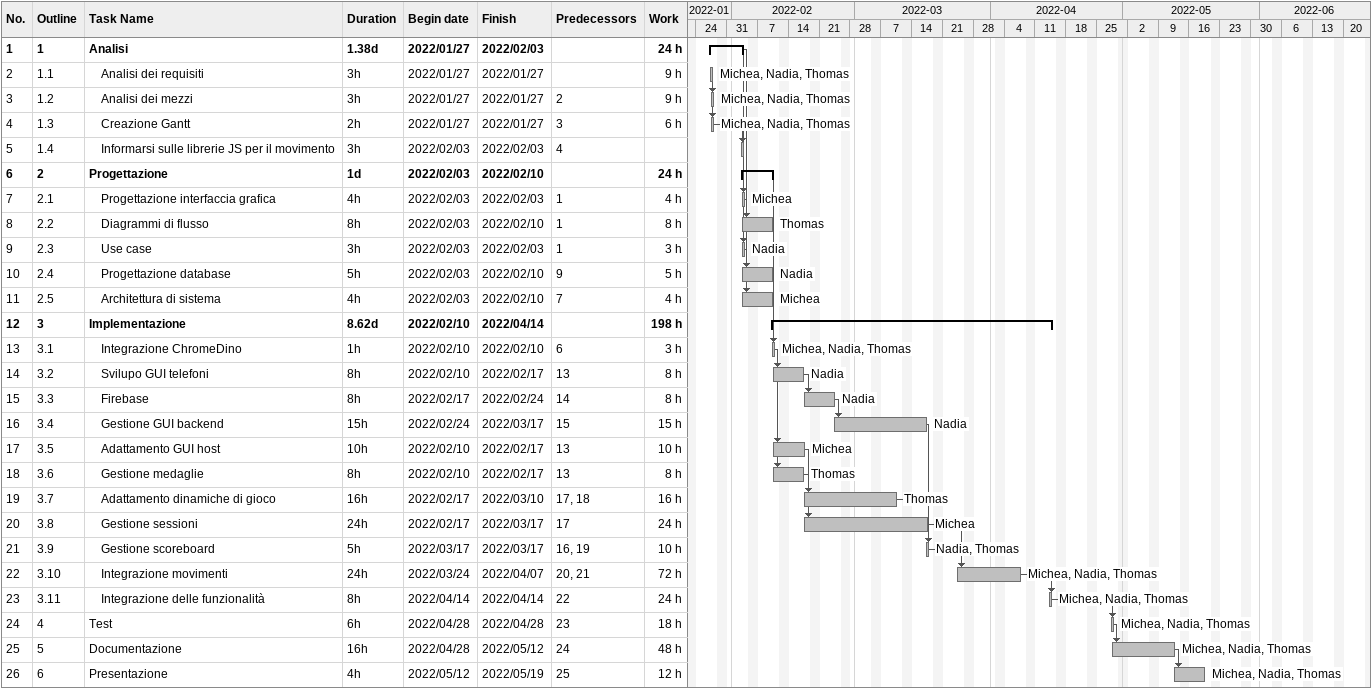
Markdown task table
| ID | WBS | Task | Duration | Start | Finish | Predecessors | Resources | Work (h) |
|---|---|---|---|---|---|---|---|---|
| 1 | 1 | **Analisi** | 1.38d | 2022-01-27 | 2022-02-03 |  |  | 24 |
| 2 | 1.1 | Analisi dei requisiti | 3h | 2022-01-27 | 2022-01-27 |  | Michea, Nadia, Thomas | 9 |
| 3 | 1.2 | Analisi dei mezzi | 3h | 2022-01-27 | 2022-01-27 | 2 | Michea, Nadia, Thomas | 9 |
| 4 | 1.3 | Creazione Gantt | 2h | 2022-01-27 | 2022-01-27 | 3 | Michea, Nadia, Thomas | 6 |
| 5 | 1.4 | Informarsi sulle librerie JS per il movimento | 3h | 2022-02-03 | 2022-02-03 | 4 |  |  |
| 6 | 2 | **Progettazione** | 1d | 2022-02-03 | 2022-02-10 |  |  | 24 |
| 7 | 2.1 | Progettazione interfaccia grafica | 4h | 2022-02-03 | 2022-02-03 | 1 | Michea | 4 |
| 8 | 2.2 | Diagrammi di flusso | 8h | 2022-02-03 | 2022-02-10 | 1 | Thomas | 8 |
| 9 | 2.3 | Use case | 3h | 2022-02-03 | 2022-02-03 | 1 | Nadia | 3 |
| 10 | 2.4 | Progettazione database | 5h | 2022-02-03 | 2022-02-10 | 9 | Nadia | 5 |
| 11 | 2.5 | Architettura di sistema | 4h | 2022-02-03 | 2022-02-10 | 7 | Michea | 4 |
| 12 | 3 | **Implementazione** | 8.62d | 2022-02-10 | 2022-04-14 |  |  | 198 |
| 13 | 3.1 | Integrazione ChromeDino | 1h | 2022-02-10 | 2022-02-10 | 6 | Michea, Nadia, Thomas | 3 |
| 14 | 3.2 | Svilupo GUI telefoni | 8h | 2022-02-10 | 2022-02-17 | 13 | Nadia | 8 |
| 15 | 3.3 | Firebase | 8h | 2022-02-17 | 2022-02-24 | 14 | Nadia | 8 |
| 16 | 3.4 | Gestione GUI backend | 15h | 2022-02-24 | 2022-03-17 | 15 | Nadia | 15 |
| 17 | 3.5 | Adattamento GUI host | 10h | 2022-02-10 | 2022-02-17 | 13 | Michea | 10 |
| 18 | 3.6 | Gestione medaglie | 8h | 2022-02-10 | 2022-02-17 | 13 | Thomas | 8 |
| 19 | 3.7 | Adattamento dinamiche di gioco | 16h | 2022-02-17 | 2022-03-10 | 17, 18 | Thomas | 16 |
| 20 | 3.8 | Gestione sessioni | 24h | 2022-02-17 | 2022-03-17 | 17 | Michea | 24 |
| 21 | 3.9 | Gestione scoreboard | 5h | 2022-03-17 | 2022-03-17 | 16, 19 | Nadia, Thomas | 10 |
| 22 | 3.10 | Integrazione movimenti | 24h | 2022-03-24 | 2022-04-07 | 20, 21 | Michea, Nadia, Thomas | 72 |
| 23 | 3.11 | Integrazione delle funzionalità | 8h | 2022-04-14 | 2022-04-14 | 22 | Michea, Nadia, Thomas | 24 |
| 24 | 4 | Test | 6h | 2022-04-28 | 2022-04-28 | 23 | Michea, Nadia, Thomas | 18 |
| 25 | 5 | Documentazione | 16h | 2022-04-28 | 2022-05-12 | 24 | Michea, Nadia, Thomas | 48 |
| 26 | 6 | Presentazione | 4h | 2022-05-12 | 2022-05-19 | 25 | Michea, Nadia, Thomas | 12 |
